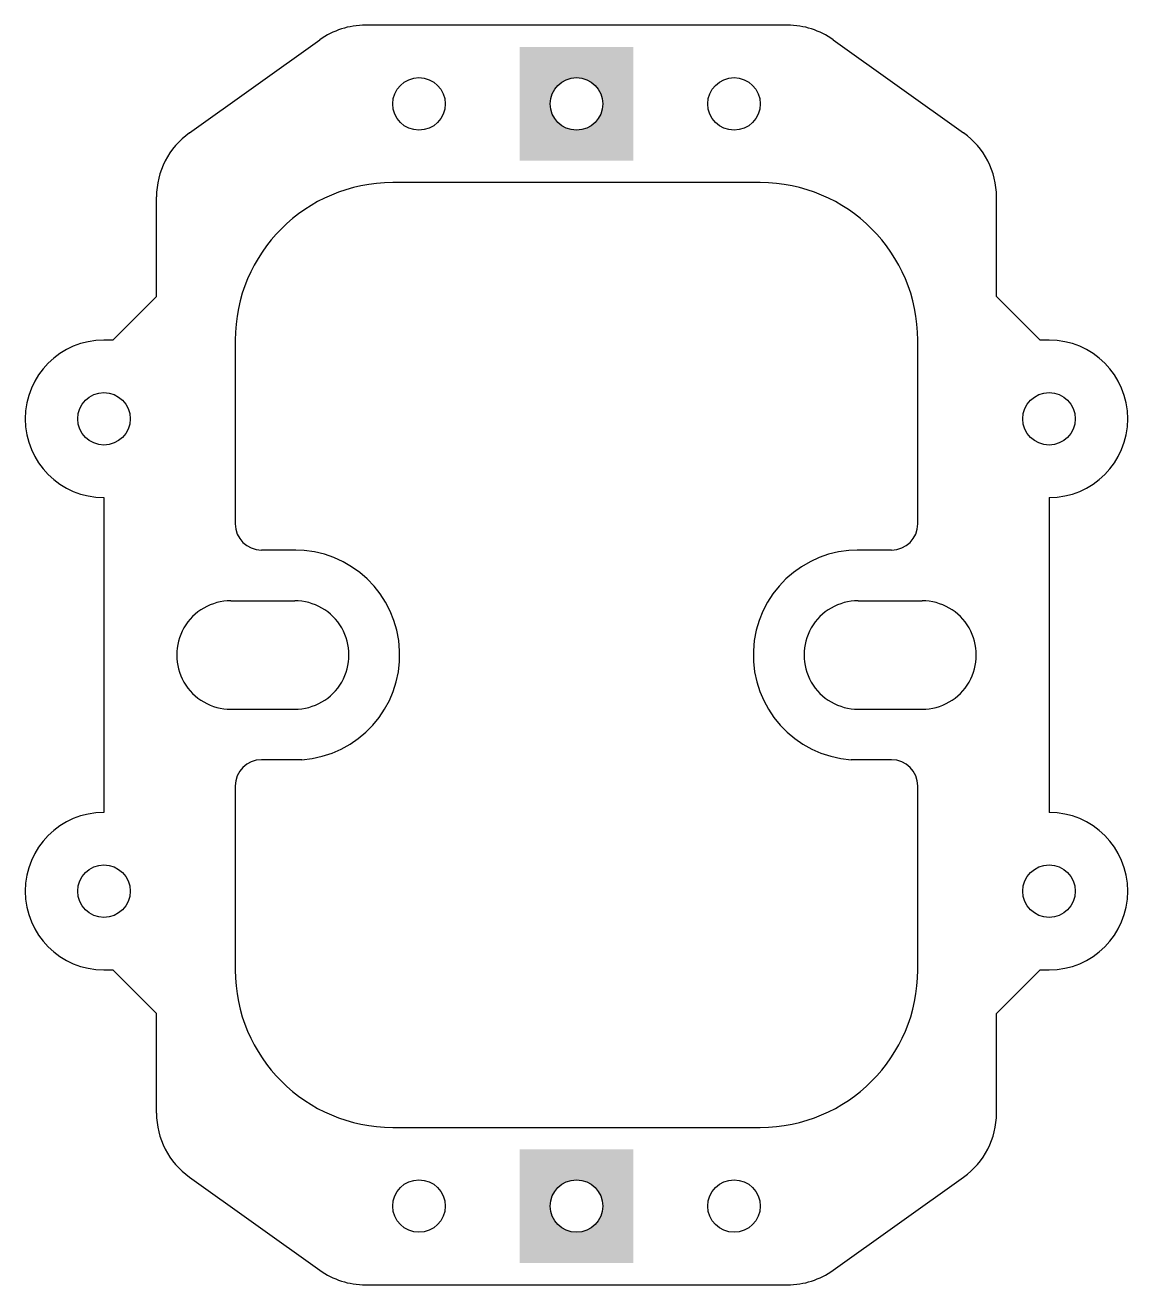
# Model space of a CAD drawing. Header units: millimetres. Extents: x 6.3 to 69.3, y 221.4 to 293.4.
import ezdxf

# ---------------------------------------------------------------- set-up
doc = ezdxf.new("R2010")
doc.units = ezdxf.units.MM
doc.layers.add('Default', color=7, linetype='Continuous')

msp = doc.modelspace()

# ---------------------------------------------------------------- hatches: boundary and pattern name
at = {"layer": 'Default', "linetype": 'Continuous'}
h = msp.add_hatch(color=7, dxfattribs=at)
h.paths.add_polyline_path([(41.088, 292.196), (34.588, 292.196), (34.588, 285.696), (41.088, 285.696)])
edge = h.paths.add_edge_path()
edge.add_ellipse((37.838, 288.946), major_axis=(1.5, 0), ratio=1, start_angle=0, end_angle=360)
h = msp.add_hatch(color=7, dxfattribs=at)
h.paths.add_polyline_path([(41.088, 229.196), (34.588, 229.196), (34.588, 222.696), (41.088, 222.696)])
edge = h.paths.add_edge_path()
edge.add_ellipse((37.838, 225.946), major_axis=(1.5, 0), ratio=1, start_angle=0, end_angle=360)

# ---------------------------------------------------------------- linework, layer by layer
at = {"layer": 'Default', "color": 7, "linetype": 'Continuous'}
for p, q in [((49.895, 293.445), (25.78, 293.445)), ((15.722, 287.291), (23.164, 292.607)), ((52.511, 292.607), (59.953, 287.291)), ((48.338, 284.445), (27.338, 284.445)), ((13.838, 277.946), (13.838, 283.63)), ((61.838, 277.946), (61.838, 283.63)), ((13.838, 277.946), (11.338, 275.446)), ((64.338, 275.446), (61.838, 277.946)), ((11.338, 275.446), (10.838, 275.446)), ((18.338, 275.445), (18.338, 264.945)), ((57.338, 264.945), (57.338, 275.445)), ((64.838, 275.446), (64.338, 275.446)), ((10.838, 266.446), (10.838, 248.446)), ((64.838, 266.446), (64.838, 248.446)), ((21.798, 263.445), (19.838, 263.445)), ((55.838, 263.445), (53.877, 263.445)), ((18.092, 260.545), (21.737, 260.546)), ((53.937, 260.546), (57.582, 260.545)), ((18.092, 254.345), (21.737, 254.346)), ((53.937, 254.346), (57.582, 254.345)), ((22.138, 251.459), (19.838, 251.459)), ((55.838, 251.459), (53.537, 251.459)), ((18.338, 249.959), (18.338, 239.446)), ((57.338, 239.446), (57.338, 249.959)), ((10.838, 239.446), (11.338, 239.446)), ((11.338, 239.446), (13.838, 236.946)), ((64.338, 239.446), (61.838, 236.946)), ((64.338, 239.446), (64.838, 239.446)), ((13.838, 231.262), (13.838, 236.946)), ((61.838, 231.262), (61.838, 236.946)), ((27.338, 230.446), (48.338, 230.446)), ((15.722, 227.6), (23.164, 222.284)), ((52.511, 222.284), (59.953, 227.6)), ((25.78, 221.446), (49.895, 221.446))]:
    msp.add_line(p, q, dxfattribs=at)
for centre in [(28.838, 288.946), (37.838, 288.946), (46.838, 288.946), (10.838, 270.946), (64.838, 270.946), (10.838, 243.946), (64.838, 243.946), (28.838, 225.946), (37.838, 225.946), (46.838, 225.946)]:
    msp.add_circle(centre, 1.5, dxfattribs=at)
for centre, radius, start, end in [((25.78, 288.945), 4.5, 90, 125.53768), ((49.895, 288.945), 4.5, 54.46232, 90), ((18.338, 283.63), 4.5, 125.53768, 180), ((57.338, 283.63), 4.5, 0, 54.46232), ((27.338, 275.445), 9, 90, 180), ((48.338, 275.445), 9, 0, 90), ((10.838, 270.946), 4.5, 90, 270), ((64.838, 270.946), 4.5, 270, 90), ((19.838, 264.945), 1.5, 180, 270), ((55.838, 264.945), 1.5, 270, 360), ((21.738, 257.446), 6, 273.82474, 90.57791), ((53.938, 257.446), 6, 89.42209, 266.17526), ((18.092, 257.445), 3.1, 90, 270.0048), ((21.737, 257.446), 3.1, 270, 90.0048), ((53.937, 257.446), 3.1, 89.9952, 270), ((57.582, 257.445), 3.1, 269.9952, 90), ((19.838, 249.959), 1.5, 90, 180), ((55.838, 249.959), 1.5, 0, 90), ((10.838, 243.946), 4.5, 90, 270), ((64.838, 243.946), 4.5, 270, 90), ((27.338, 239.446), 9, 180, 270), ((48.338, 239.446), 9, 270, 0), ((18.338, 231.262), 4.5, 180, 234.46232), ((57.338, 231.262), 4.5, 305.53768, 0), ((25.78, 225.946), 4.5, 234.46232, 270), ((49.895, 225.946), 4.5, 270, 305.53768)]:
    msp.add_arc(centre, radius, start, end, dxfattribs=at)

doc.saveas('drawing.dxf')
